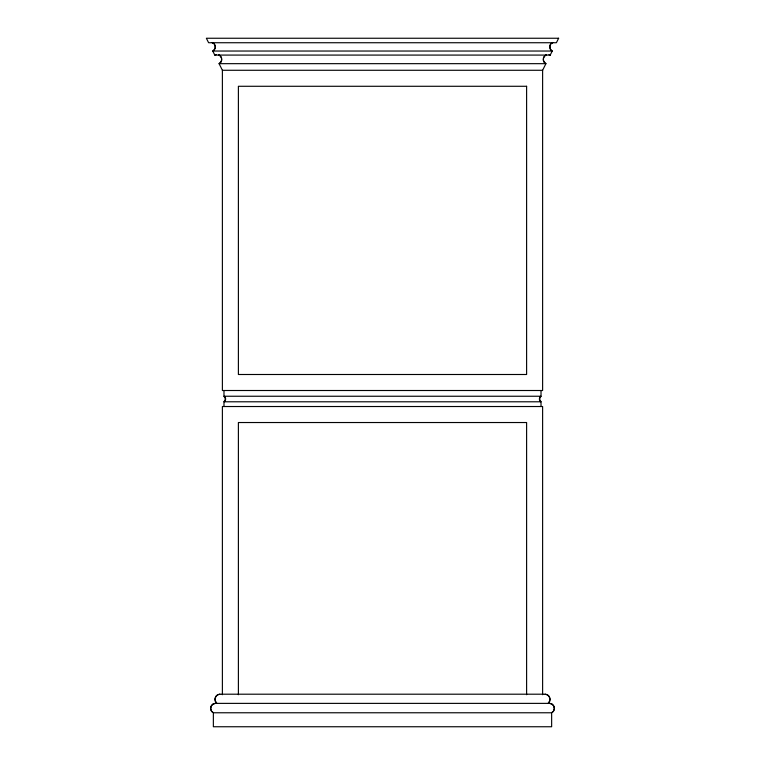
<?xml version="1.0" encoding="UTF-8"?>
<svg xmlns="http://www.w3.org/2000/svg" width="765" height="765" viewBox="0 0 765 765"><rect width="100%" height="100%" fill="white"/><g stroke="black" fill="none" stroke-linecap="round" stroke-linejoin="round"><path stroke-width="1.15" d="M542.615 70.275L545.914 63.667A4.8 4.8 0 0 1 546.545 54.812C542.605 55.96 542.175 61.975 545.914 63.667L219.086 63.667A4.8 4.8 0 0 0 218.455 54.812C222.395 55.96 222.825 61.975 219.086 63.667L222.386 70.275L222.386 390.504L542.615 390.504L542.615 70.275L222.386 70.275M219.785 694.199C215.405 694.285 213.301 700.367 216.696 703.14A5.126 5.126 0 0 1 219.785 694.199L545.216 694.199C549.595 694.285 551.699 700.367 548.304 703.14A5.126 5.126 0 0 0 545.216 694.199M215.281 703.379C210.404 703.446 208.902 710.79 213.359 712.77L551.642 712.77C556.098 710.79 554.596 703.446 549.719 703.379L215.281 703.379A4.963 4.963 0 0 0 213.359 712.77L213.359 726.75L551.642 726.75L551.642 712.77A4.963 4.963 0 0 0 549.719 703.379M542.615 694.725L542.615 406.521L222.386 406.521L222.386 694.725M541.018 390.504L541.018 396.241A3.203 3.203 0 0 0 541.018 401.788L541.018 406.521M526.607 694.725L526.607 422.529L238.393 422.529L238.393 694.725M223.982 390.504L223.982 396.241A3.203 3.203 0 0 1 223.982 401.788L223.982 406.521M549.758 45.957L550.437 49.448L552.234 51.035L550.217 55.08L214.783 55.08L212.766 51.035A4.647 4.647 0 0 0 212.163 42.477C215.969 43.586 216.39 49.4 212.766 51.035L552.234 51.035A4.647 4.647 0 0 1 552.837 42.477L550.838 43.806L549.758 45.957M225.589 399.014L223.982 401.788L541.018 401.788L539.411 399.014L541.018 396.241L223.982 396.241L225.589 399.014M558.632 38.25L556.385 42.735L208.615 42.735L206.368 38.25L558.632 38.25M215.969 54.669L214.783 55.08A4.8 4.8 0 0 1 215.969 54.669M526.607 86.282L238.393 86.282L238.393 374.496L526.607 374.496L526.607 86.282M550.217 55.08L549.031 54.669A4.8 4.8 0 0 1 550.217 55.08"/></g></svg>
